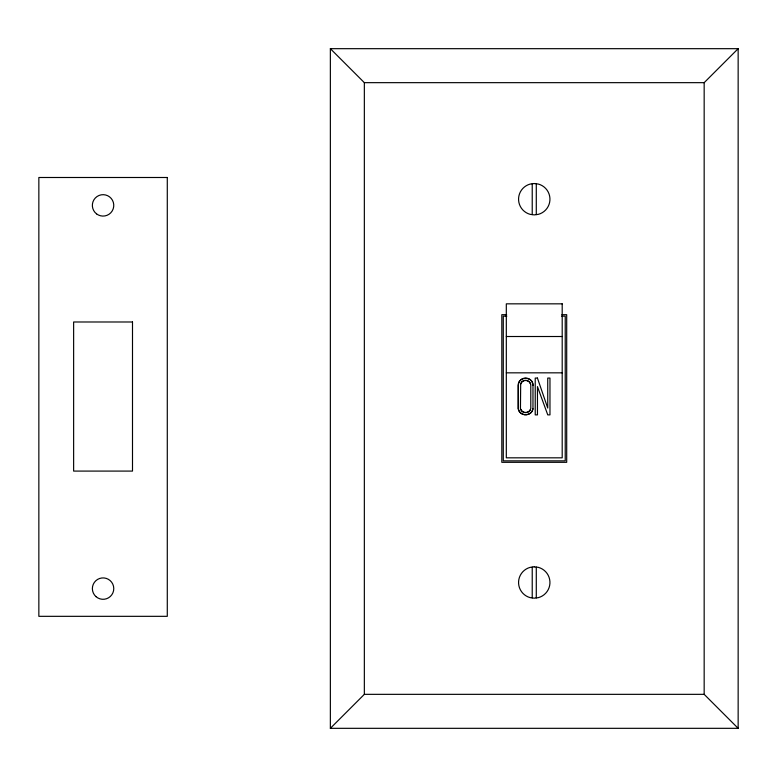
<?xml version="1.0" encoding="UTF-8"?>
<svg xmlns="http://www.w3.org/2000/svg" width="777" height="777" viewBox="0 0 777 777"><rect width="100%" height="100%" fill="white"/><g stroke="black" fill="none" stroke-linecap="round" stroke-linejoin="round"><path stroke-width="1.17" d="M530.594 384.1A5.128 5.128 0 0 0 520.677 384.1L520.454 408.449C521.318 413.918 529.914 413.888 530.788 408.449L530.788 385.567C531.128 379.73 521.93 378.37 520.648 384.1M532.973 408.789C531.856 416.676 519.357 416.676 518.249 408.789L518.249 385.431C517.89 375.971 533.333 375.981 532.973 385.431L532.973 408.789A7.498 7.498 0 0 1 518.269 408.78L518.269 385.421A7.362 7.362 0 0 1 525.631 378.059A7.362 7.362 0 0 1 532.993 385.421M738.15 728.321L704.166 694.337L704.166 82.663L738.15 48.679L330.361 48.679L330.361 728.321L738.15 728.321L738.15 48.679M330.361 728.321L364.345 694.337L364.345 82.663L330.361 48.679M364.345 82.663L704.166 82.663M506.623 314.685L501.816 314.685L501.816 462.315L566.695 462.315L566.695 314.685L561.888 314.685M506.857 316.142L503.282 316.142L503.282 460.858L565.229 460.858L565.229 316.142L561.654 316.142M506.313 336.509L562.198 336.509M506.313 372.834L562.198 372.834M364.345 694.337L704.166 694.337M536.285 183.79L536.285 214.617M536.285 567.093L536.285 597.911M532.226 183.79L532.226 214.617M532.226 567.093L532.226 597.911M530.448 409.528A5.274 5.274 0 0 1 520.813 409.528M534.255 183.527L530.196 184.062A15.676 15.676 0 0 0 530.196 214.355L534.255 214.889L538.315 214.355A15.676 15.676 0 0 0 538.315 184.062L534.255 183.527M534.255 566.822L530.196 567.356A15.676 15.676 0 0 0 530.196 597.649L534.255 598.183L538.315 597.649A15.676 15.676 0 0 0 538.315 567.356L534.255 566.822M167.288 177.496L38.85 177.496L38.85 616.326L167.288 616.326L167.288 177.496M562.198 303.836L506.313 303.836L506.313 457.828L562.198 457.828L562.198 303.836M132.498 321.989L73.63 321.989L73.63 471.085L132.498 471.085L132.498 321.989M537.461 378.059L535.227 378.069L535.227 414.879L537.461 414.879L537.451 386.596L547.756 414.879L549.97 414.879L549.97 378.059L547.736 378.069L547.736 408.061L537.431 378.069M96.542 213.869A10.703 10.703 0 0 0 113.675 206.789A10.703 10.703 0 0 0 98.98 195.483A10.703 10.703 0 0 0 96.542 213.869M96.018 596.658A10.703 10.703 0 0 0 113.568 590.685A10.703 10.703 0 0 0 99.621 578.476A10.703 10.703 0 0 0 96.018 596.658"/></g></svg>
